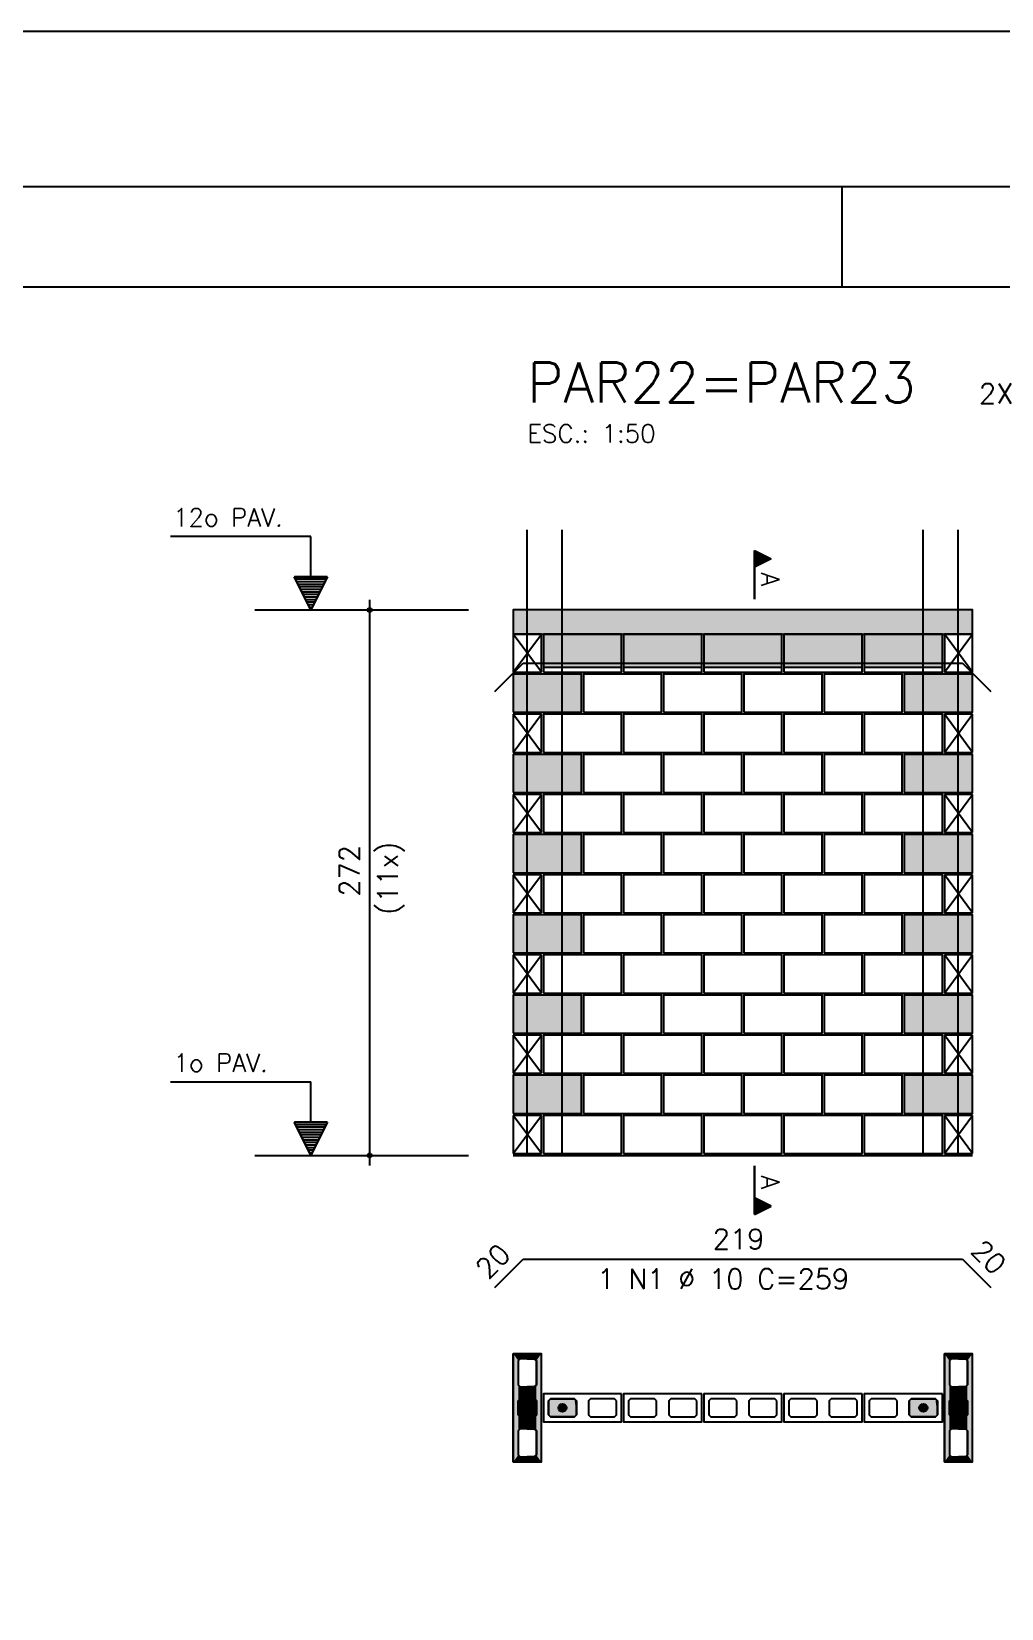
# Model space of a CAD drawing. Extents: x -2 to 121, y -2 to 61.
# Drawn here: x 34.66 to 44.34, y 45.22 to 60.95 of the extents above; entities that cross this region are included whole.
import ezdxf

# ---------------------------------------------------------------- set-up
doc = ezdxf.new("R2010")
doc.units = 0
doc.header["$MEASUREMENT"] = 0
doc.linetypes.add('HIDDEN', pattern=[0.375, 0.25, -0.125])
doc.layers.get('Defpoints').update_dxf_attribs({"linetype": 'CONTINUOUS'})
for name, color, linetype in [('ARQ_FOLHA', 7, 'CONTINUOUS'), ('PENA_01', 1, 'CONTINUOUS'), ('PENA_02', 2, 'CONTINUOUS'), ('PENA_03', 3, 'CONTINUOUS'), ('PENA_05', 5, 'CONTINUOUS'), ('PENA_06', 6, 'CONTINUOUS'), ('PENA_09', 254, 'CONTINUOUS'), ('PENA_11', 252, 'CONTINUOUS'), ('PENA_19', 240, 'CONTINUOUS'), ('PENA_21', 100, 'CONTINUOUS')]:
    doc.layers.add(name, color=color, linetype=linetype)
doc.styles.get("Standard").update_dxf_attribs({"font": 'ROMANS.SHX'})

msp = doc.modelspace()

# ---------------------------------------------------------------- linework, layer by layer
at = {"layer": 'ARQ_FOLHA', "color": 1}
msp.add_line((42.75, 58.397503), (42.75, 59.397503), dxfattribs=at)
for points in [[(0, -0.002497), (118.9, -0.002497), (118.9, 59.397503), (0, 59.397503)], [(2.5, 0.997503), (117.9, 0.997503), (117.9, 58.397503), (2.5, 58.397503)]]:
    msp.add_lwpolyline(points, close=True, dxfattribs=at)
at = {"layer": 'Defpoints', "color": 8, "linetype": 'HIDDEN', "ltscale": 100}
msp.add_lwpolyline([(-1.95, 60.947503), (-1.95, -1.552497), (120.85, -1.552497), (120.85, 60.947503)], close=True, dxfattribs=at)
at = {"layer": 'PENA_01', "linetype": 'Continuous'}
for p, q in [((36.890145, 55.178312), (39.021008, 55.178312)), ((39.7685, 54.608312), (40.5485, 54.608312)), ((40.5685, 54.608312), (41.3485, 54.608312)), ((41.3685, 54.608312), (42.1485, 54.608312)), ((42.1685, 54.608312), (42.9485, 54.608312)), ((42.9685, 54.608312), (43.7485, 54.608312)), ((36.890145, 49.738312), (39.021008, 49.738312))]:
    msp.add_line(p, q, dxfattribs=at)
for points in [[(39.5385, 47.711046), (39.5185, 47.691046), (39.5185, 47.451046), (39.5385, 47.431046), (39.6785, 47.431046), (39.6985, 47.451046), (39.6985, 47.691046), (39.6785, 47.711046), (39.5385, 47.711046)], [(43.8385, 47.711046), (43.8185, 47.691046), (43.8185, 47.451046), (43.8385, 47.431046), (43.9785, 47.431046), (43.9985, 47.451046), (43.9985, 47.691046), (43.9785, 47.711046), (43.8385, 47.711046)], [(39.5385, 47.311046), (39.5185, 47.291046), (39.5185, 47.151046), (39.5385, 47.131046), (39.6785, 47.131046), (39.6985, 47.151046), (39.6985, 47.291046), (39.6785, 47.311046), (39.5385, 47.311046)], [(40.0985, 47.291046), (40.0785, 47.311046), (39.8385, 47.311046), (39.8185, 47.291046), (39.8185, 47.151046), (39.8385, 47.131046), (40.0785, 47.131046), (40.0985, 47.151046), (40.0985, 47.291046)], [(40.4985, 47.291046), (40.4785, 47.311046), (40.2385, 47.311046), (40.2185, 47.291046), (40.2185, 47.151046), (40.2385, 47.131046), (40.4785, 47.131046), (40.4985, 47.151046), (40.4985, 47.291046)], [(40.8985, 47.291046), (40.8785, 47.311046), (40.6385, 47.311046), (40.6185, 47.291046), (40.6185, 47.151046), (40.6385, 47.131046), (40.8785, 47.131046), (40.8985, 47.151046), (40.8985, 47.291046)], [(41.2985, 47.291046), (41.2785, 47.311046), (41.0385, 47.311046), (41.0185, 47.291046), (41.0185, 47.151046), (41.0385, 47.131046), (41.2785, 47.131046), (41.2985, 47.151046), (41.2985, 47.291046)], [(41.6985, 47.291046), (41.6785, 47.311046), (41.4385, 47.311046), (41.4185, 47.291046), (41.4185, 47.151046), (41.4385, 47.131046), (41.6785, 47.131046), (41.6985, 47.151046), (41.6985, 47.291046)], [(42.0985, 47.291046), (42.0785, 47.311046), (41.8385, 47.311046), (41.8185, 47.291046), (41.8185, 47.151046), (41.8385, 47.131046), (42.0785, 47.131046), (42.0985, 47.151046), (42.0985, 47.291046)], [(42.4985, 47.291046), (42.4785, 47.311046), (42.2385, 47.311046), (42.2185, 47.291046), (42.2185, 47.151046), (42.2385, 47.131046), (42.4785, 47.131046), (42.4985, 47.151046), (42.4985, 47.291046)], [(42.8985, 47.291046), (42.8785, 47.311046), (42.6385, 47.311046), (42.6185, 47.291046), (42.6185, 47.151046), (42.6385, 47.131046), (42.8785, 47.131046), (42.8985, 47.151046), (42.8985, 47.291046)], [(43.2985, 47.291046), (43.2785, 47.311046), (43.0385, 47.311046), (43.0185, 47.291046), (43.0185, 47.151046), (43.0385, 47.131046), (43.2785, 47.131046), (43.2985, 47.151046), (43.2985, 47.291046)], [(43.6985, 47.291046), (43.6785, 47.311046), (43.4385, 47.311046), (43.4185, 47.291046), (43.4185, 47.151046), (43.4385, 47.131046), (43.6785, 47.131046), (43.6985, 47.151046), (43.6985, 47.291046)], [(43.8385, 47.311046), (43.8185, 47.291046), (43.8185, 47.151046), (43.8385, 47.131046), (43.9785, 47.131046), (43.9985, 47.151046), (43.9985, 47.291046), (43.9785, 47.311046), (43.8385, 47.311046)], [(39.5385, 47.011046), (39.5185, 46.991046), (39.5185, 46.751046), (39.5385, 46.731046), (39.6785, 46.731046), (39.6985, 46.751046), (39.6985, 46.991046), (39.6785, 47.011046), (39.5385, 47.011046)], [(43.8385, 47.011046), (43.8185, 46.991046), (43.8185, 46.751046), (43.8385, 46.731046), (43.9785, 46.731046), (43.9985, 46.751046), (43.9985, 46.991046), (43.9785, 47.011046), (43.8385, 47.011046)]]:
    msp.add_lwpolyline(points, dxfattribs=at)
at = {"layer": 'PENA_02', "linetype": 'Continuous'}
for p, q in [((39.7485, 54.938312), (39.4685, 54.938312)), ((39.4685, 54.938312), (39.4685, 54.558312)), ((39.7485, 54.558312), (39.7485, 54.938312)), ((44.0485, 54.938312), (43.7685, 54.938312)), ((43.7685, 54.938312), (43.7685, 54.558312)), ((44.0485, 54.558312), (44.0485, 54.938312)), ((39.4685, 54.558312), (39.7485, 54.558312)), ((43.7685, 54.558312), (44.0485, 54.558312)), ((39.7485, 54.138312), (39.4685, 54.138312)), ((39.4685, 54.138312), (39.4685, 53.758312)), ((39.7485, 53.758312), (39.7485, 54.138312)), ((44.0485, 54.138312), (43.7685, 54.138312)), ((43.7685, 54.138312), (43.7685, 53.758312)), ((44.0485, 53.758312), (44.0485, 54.138312)), ((39.4685, 53.758312), (39.7485, 53.758312)), ((43.7685, 53.758312), (44.0485, 53.758312)), ((39.7485, 53.338312), (39.4685, 53.338312)), ((39.4685, 53.338312), (39.4685, 52.958312)), ((39.7485, 52.958312), (39.7485, 53.338312)), ((44.0485, 53.338312), (43.7685, 53.338312)), ((43.7685, 53.338312), (43.7685, 52.958312)), ((44.0485, 52.958312), (44.0485, 53.338312)), ((39.4685, 52.958312), (39.7485, 52.958312)), ((43.7685, 52.958312), (44.0485, 52.958312)), ((39.7485, 52.538312), (39.4685, 52.538312)), ((39.4685, 52.538312), (39.4685, 52.158312)), ((39.7485, 52.158312), (39.7485, 52.538312)), ((44.0485, 52.538312), (43.7685, 52.538312)), ((43.7685, 52.538312), (43.7685, 52.158312)), ((44.0485, 52.158312), (44.0485, 52.538312)), ((39.4685, 52.158312), (39.7485, 52.158312)), ((43.7685, 52.158312), (44.0485, 52.158312)), ((39.7485, 51.738312), (39.4685, 51.738312)), ((39.4685, 51.738312), (39.4685, 51.358312)), ((39.7485, 51.358312), (39.7485, 51.738312)), ((44.0485, 51.738312), (43.7685, 51.738312)), ((43.7685, 51.738312), (43.7685, 51.358312)), ((44.0485, 51.358312), (44.0485, 51.738312)), ((39.4685, 51.358312), (39.7485, 51.358312)), ((43.7685, 51.358312), (44.0485, 51.358312)), ((39.7485, 50.938312), (39.4685, 50.938312)), ((39.4685, 50.938312), (39.4685, 50.558312)), ((39.7485, 50.558312), (39.7485, 50.938312)), ((44.0485, 50.938312), (43.7685, 50.938312)), ((43.7685, 50.938312), (43.7685, 50.558312)), ((44.0485, 50.558312), (44.0485, 50.938312)), ((39.4685, 50.558312), (39.7485, 50.558312)), ((43.7685, 50.558312), (44.0485, 50.558312)), ((39.7485, 50.138312), (39.4685, 50.138312)), ((39.4685, 50.138312), (39.4685, 49.758312)), ((39.7485, 49.758312), (39.7485, 50.138312)), ((44.0485, 50.138312), (43.7685, 50.138312)), ((43.7685, 50.138312), (43.7685, 49.758312)), ((44.0485, 49.758312), (44.0485, 50.138312)), ((39.4685, 49.758312), (39.7485, 49.758312)), ((39.4685, 49.738312), (44.0485, 49.738312)), ((43.7685, 49.758312), (44.0485, 49.758312)), ((39.4685, 47.761046), (39.4685, 46.681046)), ((39.7485, 47.761046), (39.4685, 47.761046)), ((39.7485, 46.681046), (39.7485, 47.761046)), ((43.7685, 47.761046), (43.7685, 46.681046)), ((44.0485, 47.761046), (43.7685, 47.761046)), ((44.0485, 46.681046), (44.0485, 47.761046)), ((39.4685, 46.681046), (39.7485, 46.681046)), ((43.7685, 46.681046), (44.0485, 46.681046))]:
    msp.add_line(p, q, dxfattribs=at)
for points in [[(39.4685, 54.938312), (44.0485, 54.938312), (44.0485, 55.178312), (39.4685, 55.178312), (39.4685, 54.938312)], [(39.7685, 54.558312), (40.5485, 54.558312), (40.5485, 54.938312), (39.7685, 54.938312), (39.7685, 54.558312)], [(40.5685, 54.558312), (41.3485, 54.558312), (41.3485, 54.938312), (40.5685, 54.938312), (40.5685, 54.558312)], [(41.3685, 54.558312), (42.1485, 54.558312), (42.1485, 54.938312), (41.3685, 54.938312), (41.3685, 54.558312)], [(42.1685, 54.558312), (42.9485, 54.558312), (42.9485, 54.938312), (42.1685, 54.938312), (42.1685, 54.558312)], [(42.9685, 54.558312), (43.7485, 54.558312), (43.7485, 54.938312), (42.9685, 54.938312), (42.9685, 54.558312)], [(39.4685, 54.158312), (40.1485, 54.158312), (40.1485, 54.538312), (39.4685, 54.538312), (39.4685, 54.158312)], [(40.1685, 54.158312), (40.9485, 54.158312), (40.9485, 54.538312), (40.1685, 54.538312), (40.1685, 54.158312)], [(40.9685, 54.158312), (41.7485, 54.158312), (41.7485, 54.538312), (40.9685, 54.538312), (40.9685, 54.158312)], [(41.7685, 54.158312), (42.5485, 54.158312), (42.5485, 54.538312), (41.7685, 54.538312), (41.7685, 54.158312)], [(42.5685, 54.158312), (43.3485, 54.158312), (43.3485, 54.538312), (42.5685, 54.538312), (42.5685, 54.158312)], [(43.3685, 54.158312), (44.0485, 54.158312), (44.0485, 54.538312), (43.3685, 54.538312), (43.3685, 54.158312)], [(39.7685, 53.758312), (40.5485, 53.758312), (40.5485, 54.138312), (39.7685, 54.138312), (39.7685, 53.758312)], [(40.5685, 53.758312), (41.3485, 53.758312), (41.3485, 54.138312), (40.5685, 54.138312), (40.5685, 53.758312)], [(41.3685, 53.758312), (42.1485, 53.758312), (42.1485, 54.138312), (41.3685, 54.138312), (41.3685, 53.758312)], [(42.1685, 53.758312), (42.9485, 53.758312), (42.9485, 54.138312), (42.1685, 54.138312), (42.1685, 53.758312)], [(42.9685, 53.758312), (43.7485, 53.758312), (43.7485, 54.138312), (42.9685, 54.138312), (42.9685, 53.758312)], [(39.4685, 53.358312), (40.1485, 53.358312), (40.1485, 53.738312), (39.4685, 53.738312), (39.4685, 53.358312)], [(40.1685, 53.358312), (40.9485, 53.358312), (40.9485, 53.738312), (40.1685, 53.738312), (40.1685, 53.358312)], [(40.9685, 53.358312), (41.7485, 53.358312), (41.7485, 53.738312), (40.9685, 53.738312), (40.9685, 53.358312)], [(41.7685, 53.358312), (42.5485, 53.358312), (42.5485, 53.738312), (41.7685, 53.738312), (41.7685, 53.358312)], [(42.5685, 53.358312), (43.3485, 53.358312), (43.3485, 53.738312), (42.5685, 53.738312), (42.5685, 53.358312)], [(43.3685, 53.358312), (44.0485, 53.358312), (44.0485, 53.738312), (43.3685, 53.738312), (43.3685, 53.358312)], [(39.7685, 52.958312), (40.5485, 52.958312), (40.5485, 53.338312), (39.7685, 53.338312), (39.7685, 52.958312)], [(40.5685, 52.958312), (41.3485, 52.958312), (41.3485, 53.338312), (40.5685, 53.338312), (40.5685, 52.958312)], [(41.3685, 52.958312), (42.1485, 52.958312), (42.1485, 53.338312), (41.3685, 53.338312), (41.3685, 52.958312)], [(42.1685, 52.958312), (42.9485, 52.958312), (42.9485, 53.338312), (42.1685, 53.338312), (42.1685, 52.958312)], [(42.9685, 52.958312), (43.7485, 52.958312), (43.7485, 53.338312), (42.9685, 53.338312), (42.9685, 52.958312)], [(39.4685, 52.558312), (40.1485, 52.558312), (40.1485, 52.938312), (39.4685, 52.938312), (39.4685, 52.558312)], [(40.1685, 52.558312), (40.9485, 52.558312), (40.9485, 52.938312), (40.1685, 52.938312), (40.1685, 52.558312)], [(40.9685, 52.558312), (41.7485, 52.558312), (41.7485, 52.938312), (40.9685, 52.938312), (40.9685, 52.558312)], [(41.7685, 52.558312), (42.5485, 52.558312), (42.5485, 52.938312), (41.7685, 52.938312), (41.7685, 52.558312)], [(42.5685, 52.558312), (43.3485, 52.558312), (43.3485, 52.938312), (42.5685, 52.938312), (42.5685, 52.558312)], [(43.3685, 52.558312), (44.0485, 52.558312), (44.0485, 52.938312), (43.3685, 52.938312), (43.3685, 52.558312)], [(39.7685, 52.158312), (40.5485, 52.158312), (40.5485, 52.538312), (39.7685, 52.538312), (39.7685, 52.158312)], [(40.5685, 52.158312), (41.3485, 52.158312), (41.3485, 52.538312), (40.5685, 52.538312), (40.5685, 52.158312)], [(41.3685, 52.158312), (42.1485, 52.158312), (42.1485, 52.538312), (41.3685, 52.538312), (41.3685, 52.158312)], [(42.1685, 52.158312), (42.9485, 52.158312), (42.9485, 52.538312), (42.1685, 52.538312), (42.1685, 52.158312)], [(42.9685, 52.158312), (43.7485, 52.158312), (43.7485, 52.538312), (42.9685, 52.538312), (42.9685, 52.158312)], [(39.4685, 51.758312), (40.1485, 51.758312), (40.1485, 52.138312), (39.4685, 52.138312), (39.4685, 51.758312)], [(40.1685, 51.758312), (40.9485, 51.758312), (40.9485, 52.138312), (40.1685, 52.138312), (40.1685, 51.758312)], [(40.9685, 51.758312), (41.7485, 51.758312), (41.7485, 52.138312), (40.9685, 52.138312), (40.9685, 51.758312)], [(41.7685, 51.758312), (42.5485, 51.758312), (42.5485, 52.138312), (41.7685, 52.138312), (41.7685, 51.758312)], [(42.5685, 51.758312), (43.3485, 51.758312), (43.3485, 52.138312), (42.5685, 52.138312), (42.5685, 51.758312)], [(43.3685, 51.758312), (44.0485, 51.758312), (44.0485, 52.138312), (43.3685, 52.138312), (43.3685, 51.758312)], [(39.7685, 51.358312), (40.5485, 51.358312), (40.5485, 51.738312), (39.7685, 51.738312), (39.7685, 51.358312)], [(40.5685, 51.358312), (41.3485, 51.358312), (41.3485, 51.738312), (40.5685, 51.738312), (40.5685, 51.358312)], [(41.3685, 51.358312), (42.1485, 51.358312), (42.1485, 51.738312), (41.3685, 51.738312), (41.3685, 51.358312)], [(42.1685, 51.358312), (42.9485, 51.358312), (42.9485, 51.738312), (42.1685, 51.738312), (42.1685, 51.358312)], [(42.9685, 51.358312), (43.7485, 51.358312), (43.7485, 51.738312), (42.9685, 51.738312), (42.9685, 51.358312)], [(39.4685, 50.958312), (40.1485, 50.958312), (40.1485, 51.338312), (39.4685, 51.338312), (39.4685, 50.958312)], [(40.1685, 50.958312), (40.9485, 50.958312), (40.9485, 51.338312), (40.1685, 51.338312), (40.1685, 50.958312)], [(40.9685, 50.958312), (41.7485, 50.958312), (41.7485, 51.338312), (40.9685, 51.338312), (40.9685, 50.958312)], [(41.7685, 50.958312), (42.5485, 50.958312), (42.5485, 51.338312), (41.7685, 51.338312), (41.7685, 50.958312)], [(42.5685, 50.958312), (43.3485, 50.958312), (43.3485, 51.338312), (42.5685, 51.338312), (42.5685, 50.958312)], [(43.3685, 50.958312), (44.0485, 50.958312), (44.0485, 51.338312), (43.3685, 51.338312), (43.3685, 50.958312)], [(39.7685, 50.558312), (40.5485, 50.558312), (40.5485, 50.938312), (39.7685, 50.938312), (39.7685, 50.558312)], [(40.5685, 50.558312), (41.3485, 50.558312), (41.3485, 50.938312), (40.5685, 50.938312), (40.5685, 50.558312)], [(41.3685, 50.558312), (42.1485, 50.558312), (42.1485, 50.938312), (41.3685, 50.938312), (41.3685, 50.558312)], [(42.1685, 50.558312), (42.9485, 50.558312), (42.9485, 50.938312), (42.1685, 50.938312), (42.1685, 50.558312)], [(42.9685, 50.558312), (43.7485, 50.558312), (43.7485, 50.938312), (42.9685, 50.938312), (42.9685, 50.558312)], [(39.4685, 50.158312), (40.1485, 50.158312), (40.1485, 50.538312), (39.4685, 50.538312), (39.4685, 50.158312)], [(40.1685, 50.158312), (40.9485, 50.158312), (40.9485, 50.538312), (40.1685, 50.538312), (40.1685, 50.158312)], [(40.9685, 50.158312), (41.7485, 50.158312), (41.7485, 50.538312), (40.9685, 50.538312), (40.9685, 50.158312)], [(41.7685, 50.158312), (42.5485, 50.158312), (42.5485, 50.538312), (41.7685, 50.538312), (41.7685, 50.158312)], [(42.5685, 50.158312), (43.3485, 50.158312), (43.3485, 50.538312), (42.5685, 50.538312), (42.5685, 50.158312)], [(43.3685, 50.158312), (44.0485, 50.158312), (44.0485, 50.538312), (43.3685, 50.538312), (43.3685, 50.158312)], [(39.7685, 49.758312), (40.5485, 49.758312), (40.5485, 50.138312), (39.7685, 50.138312), (39.7685, 49.758312)], [(40.5685, 49.758312), (41.3485, 49.758312), (41.3485, 50.138312), (40.5685, 50.138312), (40.5685, 49.758312)], [(41.3685, 49.758312), (42.1485, 49.758312), (42.1485, 50.138312), (41.3685, 50.138312), (41.3685, 49.758312)], [(42.1685, 49.758312), (42.9485, 49.758312), (42.9485, 50.138312), (42.1685, 50.138312), (42.1685, 49.758312)], [(42.9685, 49.758312), (43.7485, 49.758312), (43.7485, 50.138312), (42.9685, 50.138312), (42.9685, 49.758312)], [(40.5485, 47.361046), (39.7685, 47.361046), (39.7685, 47.081046), (40.5485, 47.081046), (40.5485, 47.361046)], [(41.3485, 47.361046), (40.5685, 47.361046), (40.5685, 47.081046), (41.3485, 47.081046), (41.3485, 47.361046)], [(42.1485, 47.361046), (41.3685, 47.361046), (41.3685, 47.081046), (42.1485, 47.081046), (42.1485, 47.361046)], [(42.9485, 47.361046), (42.1685, 47.361046), (42.1685, 47.081046), (42.9485, 47.081046), (42.9485, 47.361046)], [(43.7485, 47.361046), (42.9685, 47.361046), (42.9685, 47.081046), (43.7485, 47.081046), (43.7485, 47.361046)]]:
    msp.add_lwpolyline(points, dxfattribs=at)
for centre, radius in [((38.03629, 55.178312), 0.02), ((38.03629, 55.178312), 0.01), ((38.03629, 49.738312), 0.02), ((38.03629, 49.738312), 0.01)]:
    msp.add_circle(centre, radius, dxfattribs=at)
at = {"layer": 'PENA_03', "linetype": 'Continuous'}
for p, q in [((37.449143, 55.910178), (36.049143, 55.910178)), ((37.449143, 55.510178), (37.449143, 55.910178)), ((37.450543, 55.510178), (37.450543, 55.911578)), ((41.875432, 55.284919), (41.875432, 55.771301)), ((41.875432, 55.771301), (42.041365, 55.688335)), ((41.876127, 55.770173), (42.039804, 55.688335)), ((42.041365, 55.688335), (41.876127, 55.605716)), ((41.876128, 55.770173), (41.876128, 55.606496)), ((42.039804, 55.688335), (41.876128, 55.606496)), ((41.888196, 55.764919), (41.888196, 55.61175)), ((41.90096, 55.758537), (41.90096, 55.618132)), ((41.913724, 55.752155), (41.913724, 55.624514)), ((41.926488, 55.745773), (41.926488, 55.630896)), ((41.939252, 55.739391), (41.939252, 55.637278)), ((41.952016, 55.733009), (41.952016, 55.64366)), ((41.96478, 55.726627), (41.96478, 55.650042)), ((41.977544, 55.720245), (41.977544, 55.656424)), ((41.990308, 55.713863), (41.990308, 55.662806)), ((42.003072, 55.707481), (42.003072, 55.669188)), ((42.015837, 55.701099), (42.015837, 55.67557)), ((42.028601, 55.694717), (42.028601, 55.681953)), ((41.876128, 55.605716), (41.876128, 55.284919)), ((37.449843, 55.178312), (37.283911, 55.510178)), ((37.283911, 55.510178), (37.449143, 55.510178)), ((37.449843, 55.181435), (37.286167, 55.508787)), ((37.613519, 55.508787), (37.286167, 55.508787)), ((37.603012, 55.48465), (37.296674, 55.48465)), ((37.590248, 55.459122), (37.309439, 55.459122)), ((37.577484, 55.433594), (37.322203, 55.433594)), ((37.564719, 55.408066), (37.334967, 55.408066)), ((37.551955, 55.382537), (37.347731, 55.382537)), ((37.615776, 55.510178), (37.449843, 55.178312)), ((37.613519, 55.508788), (37.449843, 55.181434)), ((37.450543, 55.510178), (37.615776, 55.510178)), ((37.539191, 55.357009), (37.360495, 55.357009)), ((37.526427, 55.331481), (37.373259, 55.331481)), ((37.513663, 55.305953), (37.386023, 55.305953)), ((37.500899, 55.280425), (37.398787, 55.280425)), ((37.488135, 55.254897), (37.411551, 55.254897)), ((37.475371, 55.229368), (37.424315, 55.229368)), ((37.462607, 55.20384), (37.437079, 55.20384)), ((38.03629, 49.63778), (38.03629, 55.278312)), ((39.4685, 54.558312), (39.7485, 54.938312)), ((39.7485, 54.558312), (39.4685, 54.938312)), ((43.7685, 54.558312), (44.0485, 54.938312)), ((44.0485, 54.558312), (43.7685, 54.938312)), ((39.4685, 53.758312), (39.7485, 54.138312)), ((39.7485, 53.758312), (39.4685, 54.138312)), ((43.7685, 53.758312), (44.0485, 54.138312)), ((44.0485, 53.758312), (43.7685, 54.138312)), ((39.4685, 52.958312), (39.7485, 53.338312)), ((39.7485, 52.958312), (39.4685, 53.338312)), ((43.7685, 52.958312), (44.0485, 53.338312)), ((44.0485, 52.958312), (43.7685, 53.338312)), ((39.4685, 52.158312), (39.7485, 52.538312)), ((39.7485, 52.158312), (39.4685, 52.538312)), ((43.7685, 52.158312), (44.0485, 52.538312)), ((44.0485, 52.158312), (43.7685, 52.538312)), ((39.4685, 51.358312), (39.7485, 51.738312)), ((39.7485, 51.358312), (39.4685, 51.738312)), ((43.7685, 51.358312), (44.0485, 51.738312)), ((44.0485, 51.358312), (43.7685, 51.738312)), ((39.4685, 50.558312), (39.7485, 50.938312)), ((39.7485, 50.558312), (39.4685, 50.938312)), ((43.7685, 50.558312), (44.0485, 50.938312)), ((44.0485, 50.558312), (43.7685, 50.938312)), ((37.449143, 50.470178), (36.049143, 50.470178)), ((37.449143, 50.070178), (37.449143, 50.470178)), ((37.450543, 50.070178), (37.450543, 50.471578)), ((37.449843, 49.738312), (37.283911, 50.070178)), ((37.283911, 50.070178), (37.449143, 50.070178)), ((37.449843, 49.741435), (37.286167, 50.068787)), ((37.613519, 50.068787), (37.286167, 50.068787)), ((37.603012, 50.04465), (37.296674, 50.04465)), ((37.590248, 50.019122), (37.309439, 50.019122)), ((37.615776, 50.070178), (37.449843, 49.738312)), ((37.613519, 50.068788), (37.449843, 49.741434)), ((37.450543, 50.070178), (37.615776, 50.070178)), ((39.4685, 49.758312), (39.7485, 50.138312)), ((39.7485, 49.758312), (39.4685, 50.138312)), ((43.7685, 49.758312), (44.0485, 50.138312)), ((44.0485, 49.758312), (43.7685, 50.138312)), ((37.577484, 49.993594), (37.322203, 49.993594)), ((37.564719, 49.968066), (37.334967, 49.968066)), ((37.551955, 49.942537), (37.347731, 49.942537)), ((37.539191, 49.917009), (37.360495, 49.917009)), ((37.526427, 49.891481), (37.373259, 49.891481)), ((37.513663, 49.865953), (37.386023, 49.865953)), ((37.500899, 49.840425), (37.398787, 49.840425)), ((37.488135, 49.814897), (37.411551, 49.814897)), ((37.475371, 49.789368), (37.424315, 49.789368)), ((37.462607, 49.76384), (37.437079, 49.76384)), ((41.875432, 49.63638), (41.875432, 49.149998)), ((41.876128, 49.315583), (41.876128, 49.63638)), ((41.875432, 49.149998), (42.041365, 49.232964)), ((42.041365, 49.232964), (41.876127, 49.315583)), ((41.876127, 49.151126), (42.039804, 49.232964)), ((41.876128, 49.151126), (41.876128, 49.314803)), ((42.039804, 49.232964), (41.876128, 49.314803)), ((41.888196, 49.15638), (41.888196, 49.309549)), ((41.90096, 49.162762), (41.90096, 49.303167)), ((41.913724, 49.169144), (41.913724, 49.296785)), ((41.926488, 49.175526), (41.926488, 49.290403)), ((41.939252, 49.181908), (41.939252, 49.284021)), ((41.952016, 49.18829), (41.952016, 49.277639)), ((41.96478, 49.194672), (41.96478, 49.271257)), ((41.977544, 49.201054), (41.977544, 49.264875)), ((41.990308, 49.207436), (41.990308, 49.258493)), ((42.003072, 49.213818), (42.003072, 49.252111)), ((42.015837, 49.2202), (42.015837, 49.245729)), ((42.028601, 49.226582), (42.028601, 49.239346))]:
    msp.add_line(p, q, dxfattribs=at)
for points in [[(39.678501, 47.311046), (39.698501, 47.291046), (39.6985, 47.151046), (39.6785, 47.131046), (39.5385, 47.131046), (39.5185, 47.151046), (39.518501, 47.291046), (39.538501, 47.311046), (39.678501, 47.311046)], [(40.0985, 47.151046), (40.0785, 47.131046), (39.8385, 47.131046), (39.8185, 47.151046), (39.8185, 47.291046), (39.8385, 47.311046), (40.0785, 47.311046), (40.0985, 47.291046), (40.0985, 47.151046)], [(43.6985, 47.151046), (43.6785, 47.131046), (43.4385, 47.131046), (43.4185, 47.151046), (43.4185, 47.291046), (43.4385, 47.311046), (43.6785, 47.311046), (43.6985, 47.291046), (43.6985, 47.151046)], [(43.978501, 47.311046), (43.998501, 47.291046), (43.9985, 47.151046), (43.9785, 47.131046), (43.8385, 47.131046), (43.8185, 47.151046), (43.818501, 47.291046), (43.838501, 47.311046), (43.978501, 47.311046)]]:
    msp.add_lwpolyline(points, dxfattribs=at)
for centre in [(39.6085, 47.221046), (39.9585, 47.221046), (43.5585, 47.221046), (43.9085, 47.221046)]:
    msp.add_circle(centre, 0.04, dxfattribs=at)
for points in [[(39.6485, 47.221046), (39.5885, 47.255687), (39.570913, 47.234726)], [(39.6485, 47.221046), (39.570913, 47.234726), (39.570913, 47.207365)], [(39.6485, 47.221046), (39.570913, 47.207365), (39.5885, 47.186404)], [(39.6485, 47.221046), (39.615446, 47.260438), (39.5885, 47.255687)], [(39.6485, 47.221046), (39.5885, 47.186404), (39.615446, 47.181653)], [(39.6485, 47.221046), (39.639142, 47.246757), (39.615446, 47.260438)], [(39.6485, 47.221046), (39.615446, 47.181653), (39.639142, 47.195334)], [(39.6485, 47.221046), (39.639142, 47.195334), (39.6485, 47.221046)], [(39.9985, 47.221046), (39.9385, 47.255687), (39.920913, 47.234726)], [(39.9985, 47.221046), (39.920913, 47.234726), (39.920913, 47.207365)], [(39.9985, 47.221046), (39.920913, 47.207365), (39.9385, 47.186404)], [(39.9985, 47.221046), (39.965446, 47.260438), (39.9385, 47.255687)], [(39.9985, 47.221046), (39.9385, 47.186404), (39.965446, 47.181653)], [(39.9985, 47.221046), (39.989142, 47.246757), (39.965446, 47.260438)], [(39.9985, 47.221046), (39.965446, 47.181653), (39.989142, 47.195334)], [(39.9985, 47.221046), (39.989142, 47.195334), (39.9985, 47.221046)], [(43.5985, 47.221046), (43.5385, 47.255687), (43.520913, 47.234726)], [(43.5985, 47.221046), (43.520913, 47.234726), (43.520913, 47.207365)], [(43.5985, 47.221046), (43.520913, 47.207365), (43.5385, 47.186404)], [(43.5985, 47.221046), (43.565446, 47.260438), (43.5385, 47.255687)], [(43.5985, 47.221046), (43.5385, 47.186404), (43.565446, 47.181653)], [(43.5985, 47.221046), (43.589142, 47.246757), (43.565446, 47.260438)], [(43.5985, 47.221046), (43.565446, 47.181653), (43.589142, 47.195334)], [(43.5985, 47.221046), (43.589142, 47.195334), (43.5985, 47.221046)], [(43.9485, 47.221046), (43.8885, 47.255687), (43.870913, 47.234726)], [(43.9485, 47.221046), (43.870913, 47.234726), (43.870913, 47.207365)], [(43.9485, 47.221046), (43.870913, 47.207365), (43.8885, 47.186404)], [(43.9485, 47.221046), (43.915446, 47.260438), (43.8885, 47.255687)], [(43.9485, 47.221046), (43.8885, 47.186404), (43.915446, 47.181653)], [(43.9485, 47.221046), (43.939142, 47.246757), (43.915446, 47.260438)], [(43.9485, 47.221046), (43.915446, 47.181653), (43.939142, 47.195334)], [(43.9485, 47.221046), (43.939142, 47.195334), (43.9485, 47.221046)]]:
    msp.add_solid(points, dxfattribs=at)
at = {"layer": 'PENA_05', "linetype": 'Continuous'}
for p, q in [((39.285658, 54.365276), (39.5685, 54.648119)), ((39.5685, 54.648119), (43.9485, 54.648367)), ((43.9485, 54.648367), (44.231343, 54.365524)), ((39.285658, 48.421657), (39.5685, 48.7045)), ((39.5685, 48.7045), (43.9485, 48.704748)), ((43.9485, 48.704748), (44.231343, 48.421905))]:
    msp.add_line(p, q, dxfattribs=at)
for points in [[(39.603253, 55.978312), (39.603253, 49.738312)], [(39.953253, 55.978312), (39.953253, 49.738312)], [(43.553253, 55.978312), (43.553253, 49.738312)], [(43.903253, 55.978312), (43.903253, 49.738312)]]:
    msp.add_lwpolyline(points, dxfattribs=at)
at = {"layer": 'PENA_09', "linetype": 'Continuous'}
for points in [[(39.7685, 54.608312), (40.5485, 54.608312), (40.5485, 54.938312), (39.7685, 54.938312), (39.7685, 54.608312)], [(40.5685, 54.608312), (41.3485, 54.608312), (41.3485, 54.938312), (40.5685, 54.938312), (40.5685, 54.608312)], [(41.3685, 54.608312), (42.1485, 54.608312), (42.1485, 54.938312), (41.3685, 54.938312), (41.3685, 54.608312)], [(42.1685, 54.608312), (42.9485, 54.608312), (42.9485, 54.938312), (42.1685, 54.938312), (42.1685, 54.608312)], [(42.9685, 54.608312), (43.7485, 54.608312), (43.7485, 54.938312), (42.9685, 54.938312), (42.9685, 54.608312)]]:
    msp.add_lwpolyline(points, dxfattribs=at)
for points in [[(39.7685, 54.608312), (40.5485, 54.608312), (40.5485, 54.938312)], [(39.7685, 54.608312), (40.5485, 54.938312), (39.7685, 54.938312)], [(39.7685, 54.608312), (39.7685, 54.938312), (39.7685, 54.608312)], [(40.5685, 54.608312), (41.3485, 54.608312), (41.3485, 54.938312)], [(40.5685, 54.608312), (41.3485, 54.938312), (40.5685, 54.938312)], [(40.5685, 54.608312), (40.5685, 54.938312), (40.5685, 54.608312)], [(41.3685, 54.608312), (42.1485, 54.608312), (42.1485, 54.938312)], [(41.3685, 54.608312), (42.1485, 54.938312), (41.3685, 54.938312)], [(41.3685, 54.608312), (41.3685, 54.938312), (41.3685, 54.608312)], [(42.1685, 54.608312), (42.9485, 54.608312), (42.9485, 54.938312)], [(42.1685, 54.608312), (42.9485, 54.938312), (42.1685, 54.938312)], [(42.1685, 54.608312), (42.1685, 54.938312), (42.1685, 54.608312)], [(42.9685, 54.608312), (43.7485, 54.608312), (43.7485, 54.938312)], [(42.9685, 54.608312), (43.7485, 54.938312), (42.9685, 54.938312)], [(42.9685, 54.608312), (42.9685, 54.938312), (42.9685, 54.608312)]]:
    msp.add_solid(points, dxfattribs=at)
at = {"layer": 'PENA_11', "linetype": 'Continuous'}
for points in [[(39.4685, 54.938312), (44.0485, 54.938312), (44.0485, 55.178312)], [(39.4685, 54.938312), (44.0485, 55.178312), (39.4685, 55.178312)], [(39.4685, 54.938312), (39.4685, 55.178312), (39.4685, 54.938312)], [(39.678501, 47.311046), (39.5385, 47.131046), (39.5185, 47.151046)], [(39.678501, 47.311046), (39.5185, 47.151046), (39.518501, 47.291046)], [(39.678501, 47.311046), (39.518501, 47.291046), (39.538501, 47.311046)], [(39.678501, 47.311046), (39.6785, 47.131046), (39.5385, 47.131046)], [(39.678501, 47.311046), (39.538501, 47.311046), (39.678501, 47.311046)], [(39.678501, 47.311046), (39.6985, 47.151046), (39.6785, 47.131046)], [(39.678501, 47.311046), (39.698501, 47.291046), (39.6985, 47.151046)], [(40.0985, 47.151046), (39.8185, 47.291046), (39.8385, 47.311046)], [(40.0985, 47.151046), (39.8185, 47.151046), (39.8185, 47.291046)], [(40.0985, 47.151046), (39.8385, 47.311046), (40.0785, 47.311046)], [(40.0985, 47.151046), (40.0785, 47.311046), (40.0985, 47.291046)], [(40.0985, 47.151046), (40.0985, 47.291046), (40.0985, 47.151046)], [(43.6985, 47.151046), (43.4185, 47.291046), (43.4385, 47.311046)], [(43.6985, 47.151046), (43.4185, 47.151046), (43.4185, 47.291046)], [(43.6985, 47.151046), (43.4385, 47.311046), (43.6785, 47.311046)], [(43.6985, 47.151046), (43.6785, 47.311046), (43.6985, 47.291046)], [(43.6985, 47.151046), (43.6985, 47.291046), (43.6985, 47.151046)], [(43.978501, 47.311046), (43.8385, 47.131046), (43.8185, 47.151046)], [(43.978501, 47.311046), (43.8185, 47.151046), (43.818501, 47.291046)], [(43.978501, 47.311046), (43.818501, 47.291046), (43.838501, 47.311046)], [(43.978501, 47.311046), (43.9785, 47.131046), (43.8385, 47.131046)], [(43.978501, 47.311046), (43.838501, 47.311046), (43.978501, 47.311046)], [(43.978501, 47.311046), (43.9985, 47.151046), (43.9785, 47.131046)], [(43.978501, 47.311046), (43.998501, 47.291046), (43.9985, 47.151046)], [(40.0985, 47.151046), (39.8385, 47.131046), (39.8185, 47.151046)], [(40.0985, 47.151046), (40.0785, 47.131046), (39.8385, 47.131046)], [(43.6985, 47.151046), (43.4385, 47.131046), (43.4185, 47.151046)], [(43.6985, 47.151046), (43.6785, 47.131046), (43.4385, 47.131046)]]:
    msp.add_solid(points, dxfattribs=at)
at = {"layer": 'PENA_19', "linetype": 'Continuous'}
for points in [[(39.6085, 47.761046), (39.6085, 47.711046), (39.5385, 47.711046), (39.5185, 47.691046), (39.5185, 47.451046), (39.5385, 47.431046), (39.6085, 47.431046), (39.6085, 47.311046), (39.5385, 47.311046), (39.5185, 47.291046), (39.5185, 47.151046), (39.5385, 47.131046), (39.6085, 47.131046), (39.6085, 47.011046), (39.5385, 47.011046), (39.5185, 46.991046), (39.5185, 46.751046), (39.5385, 46.731046), (39.6085, 46.731046), (39.6085, 46.681046), (39.4685, 46.681046), (39.4685, 47.761046), (39.6085, 47.761046)], [(39.6085, 47.761046), (39.6085, 47.711046), (39.6785, 47.711046), (39.6985, 47.691046), (39.6985, 47.451046), (39.6785, 47.431046), (39.6085, 47.431046), (39.6085, 47.311046), (39.6785, 47.311046), (39.6985, 47.291046), (39.6985, 47.151046), (39.6785, 47.131046), (39.6085, 47.131046), (39.6085, 47.011046), (39.6785, 47.011046), (39.6985, 46.991046), (39.6985, 46.751046), (39.6785, 46.731046), (39.6085, 46.731046), (39.6085, 46.681046), (39.7485, 46.681046), (39.7485, 47.761046), (39.6085, 47.761046)], [(43.9085, 47.761046), (43.9085, 47.711046), (43.8385, 47.711046), (43.8185, 47.691046), (43.8185, 47.451046), (43.8385, 47.431046), (43.9085, 47.431046), (43.9085, 47.311046), (43.8385, 47.311046), (43.8185, 47.291046), (43.8185, 47.151046), (43.8385, 47.131046), (43.9085, 47.131046), (43.9085, 47.011046), (43.8385, 47.011046), (43.8185, 46.991046), (43.8185, 46.751046), (43.8385, 46.731046), (43.9085, 46.731046), (43.9085, 46.681046), (43.7685, 46.681046), (43.7685, 47.761046), (43.9085, 47.761046)], [(43.9085, 47.761046), (43.9085, 47.711046), (43.9785, 47.711046), (43.9985, 47.691046), (43.9985, 47.451046), (43.9785, 47.431046), (43.9085, 47.431046), (43.9085, 47.311046), (43.9785, 47.311046), (43.9985, 47.291046), (43.9985, 47.151046), (43.9785, 47.131046), (43.9085, 47.131046), (43.9085, 47.011046), (43.9785, 47.011046), (43.9985, 46.991046), (43.9985, 46.751046), (43.9785, 46.731046), (43.9085, 46.731046), (43.9085, 46.681046), (44.0485, 46.681046), (44.0485, 47.761046), (43.9085, 47.761046)]]:
    msp.add_lwpolyline(points, dxfattribs=at)
for points in [[(39.5385, 47.711046), (39.5185, 47.691046), (39.4685, 47.761046)], [(39.5385, 47.711046), (39.4685, 47.761046), (39.6085, 47.761046)], [(39.4685, 47.761046), (39.5185, 47.691046), (39.4685, 46.681046)], [(39.4685, 46.681046), (39.5185, 47.691046), (39.5185, 46.751046)], [(39.5185, 46.751046), (39.5185, 47.691046), (39.5185, 47.451046)], [(39.5385, 47.711046), (39.6085, 47.761046), (39.6085, 47.711046)], [(39.6085, 47.761046), (39.6785, 47.711046), (39.7485, 47.761046)], [(39.6085, 47.761046), (39.6085, 47.711046), (39.6785, 47.711046)], [(39.7485, 47.761046), (39.6785, 47.711046), (39.6985, 47.691046)], [(39.7485, 47.761046), (39.6985, 47.691046), (39.7485, 46.681046)], [(39.7485, 46.681046), (39.6985, 47.691046), (39.6985, 47.451046)], [(43.8385, 47.711046), (43.8185, 47.691046), (43.7685, 47.761046)], [(43.8385, 47.711046), (43.7685, 47.761046), (43.9085, 47.761046)], [(43.7685, 47.761046), (43.8185, 47.691046), (43.7685, 46.681046)], [(43.7685, 46.681046), (43.8185, 47.691046), (43.8185, 46.751046)], [(43.8185, 46.751046), (43.8185, 47.691046), (43.8185, 47.451046)], [(43.8385, 47.711046), (43.9085, 47.761046), (43.9085, 47.711046)], [(43.9085, 47.761046), (43.9785, 47.711046), (44.0485, 47.761046)], [(43.9085, 47.761046), (43.9085, 47.711046), (43.9785, 47.711046)], [(44.0485, 47.761046), (43.9785, 47.711046), (43.9985, 47.691046)], [(44.0485, 47.761046), (43.9985, 47.691046), (44.0485, 46.681046)], [(44.0485, 46.681046), (43.9985, 47.691046), (43.9985, 47.451046)], [(39.5185, 47.451046), (39.5185, 46.751046), (39.5185, 47.291046)], [(39.5385, 47.431046), (39.5185, 47.291046), (39.5185, 47.451046)], [(39.5385, 47.311046), (39.5185, 47.291046), (39.5385, 47.431046)], [(39.5385, 47.311046), (39.5385, 47.431046), (39.6085, 47.431046)], [(39.5385, 47.311046), (39.6085, 47.431046), (39.6085, 47.311046)], [(39.6785, 47.431046), (39.6085, 47.431046), (39.6785, 47.311046)], [(39.6085, 47.431046), (39.6085, 47.311046), (39.6785, 47.311046)], [(39.6985, 47.291046), (39.6985, 47.451046), (39.6785, 47.431046)], [(39.6985, 47.291046), (39.6785, 47.431046), (39.6785, 47.311046)], [(39.7485, 46.681046), (39.6985, 47.451046), (39.6985, 47.291046)], [(43.8185, 47.451046), (43.8185, 46.751046), (43.8185, 47.291046)], [(43.8385, 47.431046), (43.8185, 47.291046), (43.8185, 47.451046)], [(43.8385, 47.311046), (43.8185, 47.291046), (43.8385, 47.431046)], [(43.8385, 47.311046), (43.8385, 47.431046), (43.9085, 47.431046)], [(43.8385, 47.311046), (43.9085, 47.431046), (43.9085, 47.311046)], [(43.9785, 47.431046), (43.9085, 47.431046), (43.9785, 47.311046)], [(43.9085, 47.431046), (43.9085, 47.311046), (43.9785, 47.311046)], [(43.9985, 47.291046), (43.9985, 47.451046), (43.9785, 47.431046)], [(43.9985, 47.291046), (43.9785, 47.431046), (43.9785, 47.311046)], [(44.0485, 46.681046), (43.9985, 47.451046), (43.9985, 47.291046)], [(39.5185, 47.291046), (39.5185, 46.751046), (39.5185, 47.151046)], [(39.6985, 47.151046), (39.7485, 46.681046), (39.6985, 47.291046)], [(43.8185, 47.291046), (43.8185, 46.751046), (43.8185, 47.151046)], [(43.9985, 47.151046), (44.0485, 46.681046), (43.9985, 47.291046)], [(39.5185, 46.751046), (39.5185, 46.991046), (39.5185, 47.151046)], [(39.5385, 47.131046), (39.5185, 46.991046), (39.5185, 47.151046)], [(39.5385, 47.131046), (39.5385, 47.011046), (39.5185, 46.991046)], [(39.6085, 47.131046), (39.5385, 47.011046), (39.5385, 47.131046)], [(39.6085, 47.131046), (39.6085, 47.011046), (39.5385, 47.011046)], [(39.6085, 47.131046), (39.6785, 47.011046), (39.6785, 47.131046)], [(39.6785, 47.011046), (39.6085, 47.131046), (39.6085, 47.011046)], [(39.6785, 47.131046), (39.6985, 46.991046), (39.6985, 47.151046)], [(39.6785, 47.011046), (39.6985, 46.991046), (39.6785, 47.131046)], [(39.6985, 46.991046), (39.7485, 46.681046), (39.6985, 47.151046)], [(43.8185, 46.751046), (43.8185, 46.991046), (43.8185, 47.151046)], [(43.8385, 47.131046), (43.8185, 46.991046), (43.8185, 47.151046)], [(43.8385, 47.131046), (43.8385, 47.011046), (43.8185, 46.991046)], [(43.9085, 47.131046), (43.8385, 47.011046), (43.8385, 47.131046)], [(43.9085, 47.131046), (43.9085, 47.011046), (43.8385, 47.011046)], [(43.9085, 47.131046), (43.9785, 47.011046), (43.9785, 47.131046)], [(43.9785, 47.011046), (43.9085, 47.131046), (43.9085, 47.011046)], [(43.9785, 47.131046), (43.9985, 46.991046), (43.9985, 47.151046)], [(43.9785, 47.011046), (43.9985, 46.991046), (43.9785, 47.131046)], [(43.9985, 46.991046), (44.0485, 46.681046), (43.9985, 47.151046)], [(39.7485, 46.681046), (39.6985, 46.991046), (39.6985, 46.751046)], [(44.0485, 46.681046), (43.9985, 46.991046), (43.9985, 46.751046)], [(39.5385, 46.731046), (39.4685, 46.681046), (39.5185, 46.751046)], [(39.6085, 46.681046), (39.4685, 46.681046), (39.5385, 46.731046)], [(39.6085, 46.731046), (39.6085, 46.681046), (39.5385, 46.731046)], [(39.7485, 46.681046), (39.6785, 46.731046), (39.6085, 46.731046)], [(39.7485, 46.681046), (39.6085, 46.731046), (39.6085, 46.681046)], [(39.7485, 46.681046), (39.6985, 46.751046), (39.6785, 46.731046)], [(43.8385, 46.731046), (43.7685, 46.681046), (43.8185, 46.751046)], [(43.9085, 46.681046), (43.7685, 46.681046), (43.8385, 46.731046)], [(43.9085, 46.731046), (43.9085, 46.681046), (43.8385, 46.731046)], [(44.0485, 46.681046), (43.9785, 46.731046), (43.9085, 46.731046)], [(44.0485, 46.681046), (43.9085, 46.731046), (43.9085, 46.681046)], [(44.0485, 46.681046), (43.9985, 46.751046), (43.9785, 46.731046)]]:
    msp.add_solid(points, dxfattribs=at)
at = {"layer": 'PENA_21', "linetype": 'Continuous'}
for points in [[(39.4685, 54.158312), (40.1485, 54.158312), (40.1485, 54.538312), (39.4685, 54.538312), (39.4685, 54.158312)], [(43.3685, 54.158312), (44.0485, 54.158312), (44.0485, 54.538312), (43.3685, 54.538312), (43.3685, 54.158312)], [(39.4685, 53.358312), (40.1485, 53.358312), (40.1485, 53.738312), (39.4685, 53.738312), (39.4685, 53.358312)], [(43.3685, 53.358312), (44.0485, 53.358312), (44.0485, 53.738312), (43.3685, 53.738312), (43.3685, 53.358312)], [(39.4685, 52.558312), (40.1485, 52.558312), (40.1485, 52.938312), (39.4685, 52.938312), (39.4685, 52.558312)], [(43.3685, 52.558312), (44.0485, 52.558312), (44.0485, 52.938312), (43.3685, 52.938312), (43.3685, 52.558312)], [(39.4685, 51.758312), (40.1485, 51.758312), (40.1485, 52.138312), (39.4685, 52.138312), (39.4685, 51.758312)], [(43.3685, 51.758312), (44.0485, 51.758312), (44.0485, 52.138312), (43.3685, 52.138312), (43.3685, 51.758312)], [(39.4685, 50.958312), (40.1485, 50.958312), (40.1485, 51.338312), (39.4685, 51.338312), (39.4685, 50.958312)], [(43.3685, 50.958312), (44.0485, 50.958312), (44.0485, 51.338312), (43.3685, 51.338312), (43.3685, 50.958312)], [(39.4685, 50.158312), (40.1485, 50.158312), (40.1485, 50.538312), (39.4685, 50.538312), (39.4685, 50.158312)], [(43.3685, 50.158312), (44.0485, 50.158312), (44.0485, 50.538312), (43.3685, 50.538312), (43.3685, 50.158312)]]:
    msp.add_lwpolyline(points, dxfattribs=at)
for points in [[(39.4685, 54.158312), (40.1485, 54.158312), (40.1485, 54.538312)], [(39.4685, 54.158312), (40.1485, 54.538312), (39.4685, 54.538312)], [(39.4685, 54.158312), (39.4685, 54.538312), (39.4685, 54.158312)], [(43.3685, 54.158312), (44.0485, 54.158312), (44.0485, 54.538312)], [(43.3685, 54.158312), (44.0485, 54.538312), (43.3685, 54.538312)], [(43.3685, 54.158312), (43.3685, 54.538312), (43.3685, 54.158312)], [(39.4685, 53.358312), (40.1485, 53.358312), (40.1485, 53.738312)], [(39.4685, 53.358312), (40.1485, 53.738312), (39.4685, 53.738312)], [(39.4685, 53.358312), (39.4685, 53.738312), (39.4685, 53.358312)], [(43.3685, 53.358312), (44.0485, 53.358312), (44.0485, 53.738312)], [(43.3685, 53.358312), (44.0485, 53.738312), (43.3685, 53.738312)], [(43.3685, 53.358312), (43.3685, 53.738312), (43.3685, 53.358312)], [(39.4685, 52.558312), (40.1485, 52.558312), (40.1485, 52.938312)], [(39.4685, 52.558312), (40.1485, 52.938312), (39.4685, 52.938312)], [(39.4685, 52.558312), (39.4685, 52.938312), (39.4685, 52.558312)], [(43.3685, 52.558312), (44.0485, 52.558312), (44.0485, 52.938312)], [(43.3685, 52.558312), (44.0485, 52.938312), (43.3685, 52.938312)], [(43.3685, 52.558312), (43.3685, 52.938312), (43.3685, 52.558312)], [(39.4685, 51.758312), (40.1485, 51.758312), (40.1485, 52.138312)], [(39.4685, 51.758312), (40.1485, 52.138312), (39.4685, 52.138312)], [(39.4685, 51.758312), (39.4685, 52.138312), (39.4685, 51.758312)], [(43.3685, 51.758312), (44.0485, 51.758312), (44.0485, 52.138312)], [(43.3685, 51.758312), (44.0485, 52.138312), (43.3685, 52.138312)], [(43.3685, 51.758312), (43.3685, 52.138312), (43.3685, 51.758312)], [(39.4685, 50.958312), (40.1485, 50.958312), (40.1485, 51.338312)], [(39.4685, 50.958312), (40.1485, 51.338312), (39.4685, 51.338312)], [(39.4685, 50.958312), (39.4685, 51.338312), (39.4685, 50.958312)], [(43.3685, 50.958312), (44.0485, 50.958312), (44.0485, 51.338312)], [(43.3685, 50.958312), (44.0485, 51.338312), (43.3685, 51.338312)], [(43.3685, 50.958312), (43.3685, 51.338312), (43.3685, 50.958312)], [(39.4685, 50.158312), (40.1485, 50.158312), (40.1485, 50.538312)], [(39.4685, 50.158312), (40.1485, 50.538312), (39.4685, 50.538312)], [(39.4685, 50.158312), (39.4685, 50.538312), (39.4685, 50.158312)], [(43.3685, 50.158312), (44.0485, 50.158312), (44.0485, 50.538312)], [(43.3685, 50.158312), (44.0485, 50.538312), (43.3685, 50.538312)], [(43.3685, 50.158312), (43.3685, 50.538312), (43.3685, 50.158312)]]:
    msp.add_solid(points, dxfattribs=at)

# ---------------------------------------------------------------- texts
at = {"layer": 'PENA_02', "linetype": 'Continuous'}
msp.add_text('2X', height=0.2, dxfattribs=at).set_placement((44.114011, 57.236258))
at = {"layer": 'PENA_03', "linetype": 'Continuous'}
for s, height, p in [('ESC.: 1:50', 0.18, (39.6085, 56.848312)), ('12o PAV.', 0.18, (36.07485, 56.012051)), ('1o PAV.', 0.18, (36.079415, 50.572051)), ('1 N1 %%c 10 C=259', 0.2, (40.307254, 48.406467))]:
    msp.add_text(s, height=height, dxfattribs=at).set_placement(p)
for s, height, rotation, p in [('A', 0.18, 270, (41.942461, 55.552902)), ('272', 0.2, 90, (37.933986, 52.31971)), ('(11x)', 0.2, 90, (38.315747, 52.139539)), ('A', 0.18, 270, (41.942461, 49.539826)), ('219', 0.2, 0.003245, (41.458495, 48.804607)), ('20', 0.2, 45, (39.214947, 48.492368)), ('20', 0.2, 315, (44.019211, 48.775459))]:
    msp.add_text(s, height=height, rotation=rotation, dxfattribs=at).set_placement(p)
at = {"layer": 'PENA_06', "linetype": 'Continuous'}
msp.add_text('PAR22=PAR23', height=0.4, dxfattribs=at).set_placement((39.6085, 57.248312))

doc.saveas('drawing.dxf')
